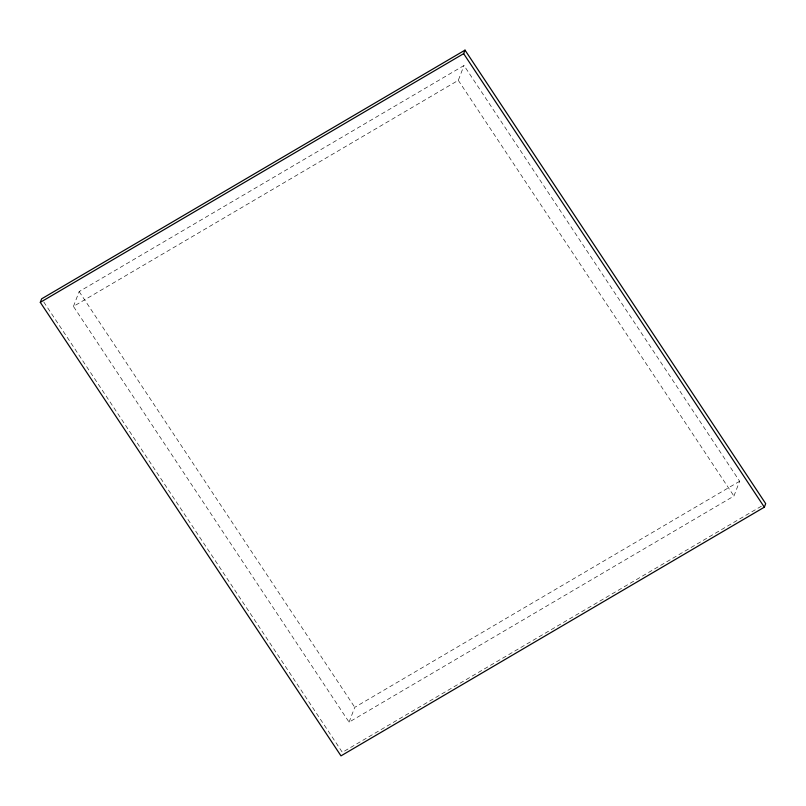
<?xml version="1.0" encoding="UTF-8"?>
<svg xmlns="http://www.w3.org/2000/svg" width="806" height="806" viewBox="0 0 806 806"><rect width="100%" height="100%" fill="white"/><g stroke="black" fill="none" stroke-linecap="round" stroke-linejoin="round"><path stroke-width="0.6" stroke-dasharray="4.03 3.02" d="M73.437 306.411L79.149 291.591L464.014 65.508L739.646 481.232L733.923 496.063L349.069 722.136L73.437 306.411L458.302 80.338L464.014 65.508M349.069 722.136L354.781 707.315L739.646 481.232M761.358 506.208L342.349 752.341L43.746 301.958M458.302 80.338L733.923 496.063M79.149 291.591L354.781 707.315"/><path stroke-width="1.21" d="M40.3 302.351L41.66 298.814L465.012 50.133L765.7 503.649L764.34 507.186L340.988 755.867L40.3 302.351L463.651 53.659L465.012 50.133M463.651 53.659L764.34 507.186"/></g></svg>
